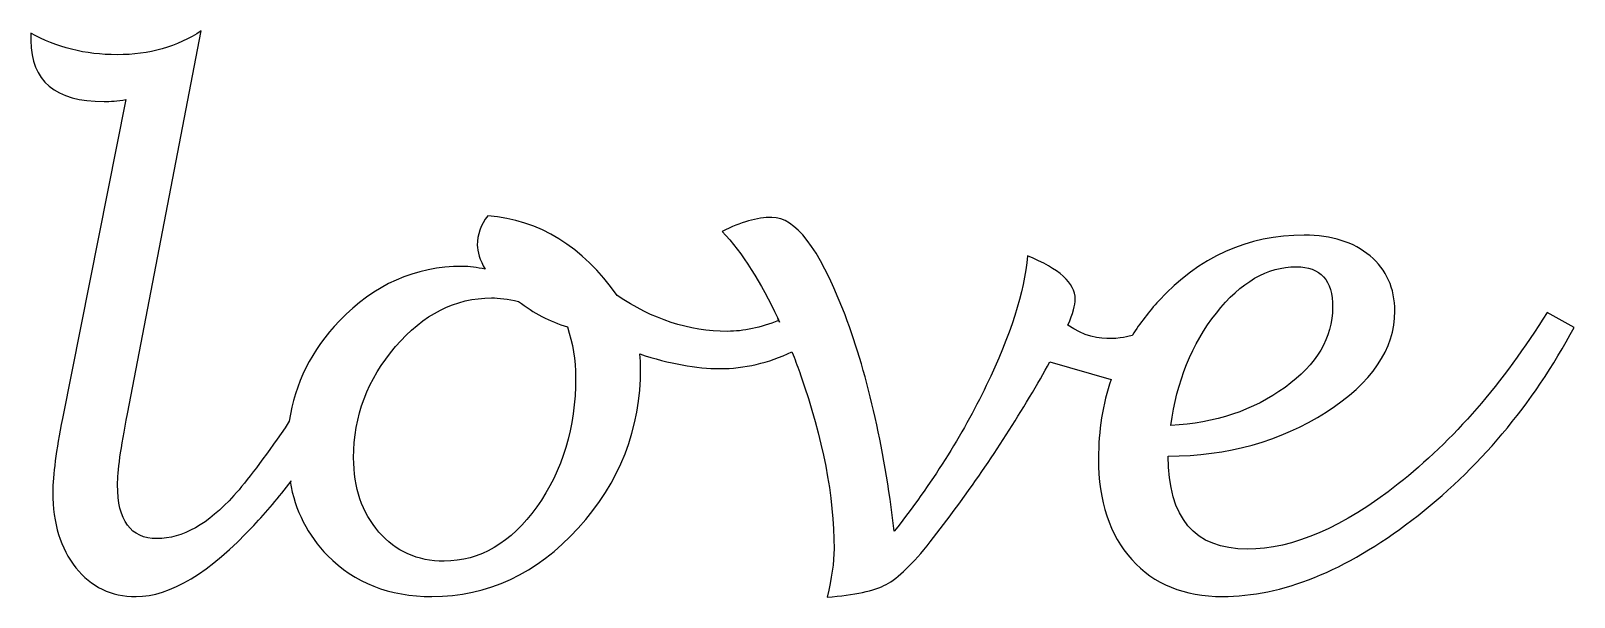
# Model space of a CAD drawing. Header units: centimetres. Extents: x -8.3 to 8.3, y -3 to 3.
import ezdxf

# ---------------------------------------------------------------- set-up
doc = ezdxf.new("R2010")
doc.units = ezdxf.units.CM
doc.header["$MEASUREMENT"] = 0
doc.layers.add('Camada 1', color=7, linetype='Continuous')

msp = doc.modelspace()

# ---------------------------------------------------------------- linework, layer by layer
at = {"layer": 'Camada 1'}
for points, knots in [([(-0.26604, -0.04616), (-0.44625, 0.34225), (-0.64527, 0.65393), (-0.8631, 0.88877), (-0.8631, 0.88877), (-0.66445, 0.98923), (-0.48633, 1.03948), (-0.3288, 1.03948), (-0.3288, 1.03948), (-0.07763, 1.03948), (0.1764, 0.7101), (0.43328, 0.05137), (0.43328, 0.05137), (0.69016, -0.60742), (0.87455, -1.40376), (0.98642, -2.33761), (0.98642, -2.33761), (1.38597, -1.83069), (1.71593, -1.30788), (1.97623, -0.76895), (1.97623, -0.76895), (2.23655, -0.23007), (2.38382, 0.23459), (2.41806, 0.62503), (2.41806, 0.62503), (2.76056, 0.48803), (2.93183, 0.33272), (2.93183, 0.15923), (2.93183, 0.15923), (2.93183, 0.0975), (2.90593, 0.00474), (2.8542, -0.11901), (2.8542, -0.11901), (3.17956, -0.36243), (3.54691, -0.22868), (3.54691, -0.22868), (3.54691, -0.22868), (3.62806, -0.09909), (3.72273, 0.0245), (3.83089, 0.14208), (3.83089, 0.14208), (4.26359, 0.61246), (4.78477, 0.84764), (5.39442, 0.84764), (5.39442, 0.84764), (5.68898, 0.84764), (5.92472, 0.77348), (6.10168, 0.6251), (6.10168, 0.6251), (6.27861, 0.47677), (6.36711, 0.27823), (6.36711, 0.02947), (6.36711, 0.02947), (6.36711, -0.37905), (6.12102, -0.74081), (5.62903, -1.0558), (5.62903, -1.0558), (5.13696, -1.37071), (4.57125, -1.52816), (3.93191, -1.52816), (3.93191, -1.52816), (3.93191, -2.19576), (4.21501, -2.52945), (4.78133, -2.52945), (4.78133, -2.52945), (5.27226, -2.52945), (5.81342, -2.29598), (6.40479, -1.82894), (6.40479, -1.82894), (6.99616, -1.3619), (7.52935, -0.74679), (8.00428, 0.01648), (8.00428, 0.01648), (8.00428, 0.01648), (8.2954, -0.14415), (8.2954, -0.14415), (8.2954, -0.14415), (7.84788, -0.97928), (7.2662, -1.67066), (6.55037, -2.2183), (6.55037, -2.2183), (5.83454, -2.76601), (5.1558, -3.03978), (4.51419, -3.03978), (4.51419, -3.03978), (4.10319, -3.03978), (3.77833, -2.90741), (3.53978, -2.64246), (3.53978, -2.64246), (3.30115, -2.37761), (3.18185, -2.01569), (3.18185, -1.55674), (3.18185, -1.55674), (3.18185, -1.25268), (3.22749, -0.96884), (3.31872, -0.70518), (3.31872, -0.70518), (3.31872, -0.70518), (2.65811, -0.51648), (2.65811, -0.51648), (2.65811, -0.51648), (2.59609, -0.63028), (2.52349, -0.75667), (2.44036, -0.89571), (2.44036, -0.89571), (2.1127, -1.44372), (1.75707, -1.96209), (1.37345, -2.45069), (1.37345, -2.45069), (1.18623, -2.68821), (1.02867, -2.84114), (0.90082, -2.90964), (0.90082, -2.90964), (0.77289, -2.97814), (0.56057, -3.02378), (0.26376, -3.04664), (0.26376, -3.04664), (0.31393, -2.84577), (0.33911, -2.6722), (0.33911, -2.52605), (0.33911, -2.52605), (0.33911, -1.96212), (0.21925, -1.33873), (-0.02051, -0.65597), (-0.02051, -0.65597), (-0.0466, -0.58162), (-0.07322, -0.50928), (-0.10031, -0.43885), (-0.10031, -0.43885), (-0.10031, -0.43885), (-0.11409, -0.40808), (-0.11409, -0.40808), (-0.11409, -0.40808), (-0.36746, -0.52767), (-0.62508, -0.58747), (-0.88704, -0.58747), (-0.88704, -0.58747), (-1.14051, -0.58747), (-1.42819, -0.53495), (-1.75016, -0.42991), (-1.75016, -0.42991), (-1.74331, -0.48471), (-1.73987, -0.53384), (-1.73987, -0.57718), (-1.73987, -0.57718), (-1.73987, -1.23705), (-1.96368, -1.81247), (-2.4112, -2.3034), (-2.4112, -2.3034), (-2.85874, -2.79436), (-3.38275, -3.03976), (-3.98327, -3.03976), (-3.98327, -3.03976), (-4.44222, -3.03976), (-4.81613, -2.89305), (-5.10497, -2.59965), (-5.10497, -2.59965), (-5.31947, -2.38184), (-5.45427, -2.11581), (-5.50952, -1.80164), (-5.50952, -1.80164), (-5.50952, -1.80164), (-5.4973, -1.79968), (-5.4973, -1.79968), (-5.4973, -1.79968), (-5.63065, -1.97309), (-5.76416, -2.13123), (-5.89788, -2.27424), (-5.89788, -2.27424), (-6.37516, -2.78459), (-6.79752, -3.03976), (-7.16513, -3.03976), (-7.16513, -3.03976), (-7.43228, -3.03976), (-7.64805, -2.93649), (-7.81246, -2.72977), (-7.81246, -2.72977), (-7.97685, -2.52313), (-8.05905, -2.25318), (-8.05905, -1.91977), (-8.05905, -1.91977), (-8.05905, -1.73258), (-8.02481, -1.46768), (-7.95631, -1.12517), (-7.95631, -1.12517), (-7.95631, -1.12517), (-7.27475, 2.30676), (-7.27475, 2.30676), (-7.27475, 2.30676), (-7.36381, 2.29305), (-7.44144, 2.28623), (-7.50766, 2.28623), (-7.50766, 2.28623), (-8.03286, 2.2862), (-8.2954, 2.50541), (-8.2954, 2.94382), (-8.2954, 2.94382), (-8.2954, 2.94382), (-8.2954, 3.02259), (-8.2954, 3.02259), (-8.2954, 3.02259), (-8.0214, 2.86728), (-7.71199, 2.78968), (-7.36722, 2.78968), (-7.36722, 2.78968), (-7.02249, 2.78967), (-6.72108, 2.87529), (-6.463, 3.04656), (-6.463, 3.04656), (-6.463, 3.04656), (-7.25763, -1.07375), (-7.25763, -1.07375), (-7.25763, -1.07375), (-7.32841, -1.44364), (-7.36381, -1.6983), (-7.36381, -1.83755), (-7.36381, -1.83755), (-7.36381, -2.22342), (-7.22223, -2.41638), (-6.9391, -2.41638), (-6.9391, -2.41638), (-6.6651, -2.41638), (-6.3894, -2.2617), (-6.11196, -1.95227), (-6.11196, -1.95227), (-5.97324, -1.79757), (-5.7902, -1.55545), (-5.56276, -1.22583), (-5.56276, -1.22583), (-5.56276, -1.22583), (-5.5168, -1.15296), (-5.5168, -1.15296), (-5.5168, -1.15296), (-5.45801, -0.74743), (-5.27849, -0.38765), (-4.97827, -0.07365), (-4.97827, -0.07365), (-4.60494, 0.3168), (-4.16483, 0.51203), (-3.65792, 0.51203), (-3.65792, 0.51203), (-3.58032, 0.51203), (-3.49814, 0.50176), (-3.41133, 0.48121), (-3.41133, 0.48121), (-3.4684, 0.58397), (-3.49695, 0.67073), (-3.49695, 0.74151), (-3.49695, 0.74151), (-3.49695, 0.8511), (-3.45927, 0.95609), (-3.38392, 1.0566), (-3.38392, 1.0566), (-2.82681, 1.01088), (-2.36326, 0.72553), (-1.99335, 0.20036), (-1.99335, 0.20036), (-1.61436, -0.05771), (-1.21928, -0.18667), (-0.80828, -0.18667), (-0.80828, -0.18667), (-0.6336, -0.18667), (-0.44964, -0.14809), (-0.25646, -0.07097), (-0.25646, -0.07097), (-0.25646, -0.07097), (-0.26604, -0.04616), (-0.26604, -0.04616)], [0, 0, 0, 0, 0.01470588, 0.01470588, 0.01470588, 0.01470588, 0.02941176, 0.02941176, 0.02941176, 0.02941176, 0.04411765, 0.04411765, 0.04411765, 0.04411765, 0.05882353, 0.05882353, 0.05882353, 0.05882353, 0.07352941, 0.07352941, 0.07352941, 0.07352941, 0.08823529, 0.08823529, 0.08823529, 0.08823529, 0.10294118, 0.10294118, 0.10294118, 0.10294118, 0.11764706, 0.11764706, 0.11764706, 0.11764706, 0.13235294, 0.13235294, 0.13235294, 0.13235294, 0.14705882, 0.14705882, 0.14705882, 0.14705882, 0.16176471, 0.16176471, 0.16176471, 0.16176471, 0.17647059, 0.17647059, 0.17647059, 0.17647059, 0.19117647, 0.19117647, 0.19117647, 0.19117647, 0.20588235, 0.20588235, 0.20588235, 0.20588235, 0.22058824, 0.22058824, 0.22058824, 0.22058824, 0.23529412, 0.23529412, 0.23529412, 0.23529412, 0.25, 0.25, 0.25, 0.25, 0.26470588, 0.26470588, 0.26470588, 0.26470588, 0.27941176, 0.27941176, 0.27941176, 0.27941176, 0.29411765, 0.29411765, 0.29411765, 0.29411765, 0.30882353, 0.30882353, 0.30882353, 0.30882353, 0.32352941, 0.32352941, 0.32352941, 0.32352941, 0.33823529, 0.33823529, 0.33823529, 0.33823529, 0.35294118, 0.35294118, 0.35294118, 0.35294118, 0.36764706, 0.36764706, 0.36764706, 0.36764706, 0.38235294, 0.38235294, 0.38235294, 0.38235294, 0.39705882, 0.39705882, 0.39705882, 0.39705882, 0.41176471, 0.41176471, 0.41176471, 0.41176471, 0.42647059, 0.42647059, 0.42647059, 0.42647059, 0.44117647, 0.44117647, 0.44117647, 0.44117647, 0.45588235, 0.45588235, 0.45588235, 0.45588235, 0.47058824, 0.47058824, 0.47058824, 0.47058824, 0.48529412, 0.48529412, 0.48529412, 0.48529412, 0.5, 0.5, 0.5, 0.5, 0.51470588, 0.51470588, 0.51470588, 0.51470588, 0.52941176, 0.52941176, 0.52941176, 0.52941176, 0.54411765, 0.54411765, 0.54411765, 0.54411765, 0.55882353, 0.55882353, 0.55882353, 0.55882353, 0.57352941, 0.57352941, 0.57352941, 0.57352941, 0.58823529, 0.58823529, 0.58823529, 0.58823529, 0.60294118, 0.60294118, 0.60294118, 0.60294118, 0.61764706, 0.61764706, 0.61764706, 0.61764706, 0.63235294, 0.63235294, 0.63235294, 0.63235294, 0.64705882, 0.64705882, 0.64705882, 0.64705882, 0.66176471, 0.66176471, 0.66176471, 0.66176471, 0.67647059, 0.67647059, 0.67647059, 0.67647059, 0.69117647, 0.69117647, 0.69117647, 0.69117647, 0.70588235, 0.70588235, 0.70588235, 0.70588235, 0.72058824, 0.72058824, 0.72058824, 0.72058824, 0.73529412, 0.73529412, 0.73529412, 0.73529412, 0.75, 0.75, 0.75, 0.75, 0.76470588, 0.76470588, 0.76470588, 0.76470588, 0.77941176, 0.77941176, 0.77941176, 0.77941176, 0.79411765, 0.79411765, 0.79411765, 0.79411765, 0.80882353, 0.80882353, 0.80882353, 0.80882353, 0.82352941, 0.82352941, 0.82352941, 0.82352941, 0.83823529, 0.83823529, 0.83823529, 0.83823529, 0.85294118, 0.85294118, 0.85294118, 0.85294118, 0.86764706, 0.86764706, 0.86764706, 0.86764706, 0.88235294, 0.88235294, 0.88235294, 0.88235294, 0.89705882, 0.89705882, 0.89705882, 0.89705882, 0.91176471, 0.91176471, 0.91176471, 0.91176471, 0.92647059, 0.92647059, 0.92647059, 0.92647059, 0.94117647, 0.94117647, 0.94117647, 0.94117647, 0.95588235, 0.95588235, 0.95588235, 0.95588235, 0.97058824, 0.97058824, 0.97058824, 0.97058824, 1, 1, 1, 1]), ([(3.95933, -1.19929), (4.43653, -1.17426), (4.84584, -1.03766), (5.18718, -0.78942), (5.18718, -0.78942), (5.52849, -0.54121), (5.69925, -0.25425), (5.69925, 0.0714), (5.69925, 0.0714), (5.69925, 0.36281), (5.5691, 0.5086), (5.30878, 0.5086), (5.30878, 0.5086), (4.99826, 0.5086), (4.71164, 0.34234), (4.4491, 0.00989), (4.4491, 0.00989), (4.18653, -0.32257), (4.0232, -0.72569), (3.95933, -1.19929)], [0, 0, 0, 0, 0.16666667, 0.16666667, 0.16666667, 0.16666667, 0.33333333, 0.33333333, 0.33333333, 0.33333333, 0.5, 0.5, 0.5, 0.5, 0.66666667, 0.66666667, 0.66666667, 0.66666667, 1, 1, 1, 1]), ([(-2.52764, -0.13871), (-2.71721, -0.08167), (-2.89189, 0.00969), (-3.05167, 0.13529), (-3.05167, 0.13529), (-3.16811, 0.16003), (-3.26522, 0.1726), (-3.34279, 0.17297), (-3.34279, 0.17297), (-3.73101, 0.1726), (-4.07513, -0.00218), (-4.37517, -0.35133), (-4.37517, -0.35133), (-4.67529, -0.7005), (-4.82552, -1.09888), (-4.82583, -1.54637), (-4.82583, -1.54637), (-4.82551, -1.87059), (-4.73465, -2.13713), (-4.55326, -2.34584), (-4.55326, -2.34584), (-4.37197, -2.55462), (-4.1386, -2.65916), (-3.85312, -2.6595), (-3.85312, -2.6595), (-3.46728, -2.65913), (-3.13509, -2.4644), (-2.85673, -2.07525), (-2.85673, -2.07525), (-2.57831, -1.68615), (-2.43898, -1.22215), (-2.43861, -0.68325), (-2.43861, -0.68325), (-2.43898, -0.49611), (-2.46867, -0.31458), (-2.52764, -0.13871)], [0, 0, 0, 0, 0.1, 0.1, 0.1, 0.1, 0.2, 0.2, 0.2, 0.2, 0.3, 0.3, 0.3, 0.3, 0.4, 0.4, 0.4, 0.4, 0.5, 0.5, 0.5, 0.5, 0.6, 0.6, 0.6, 0.6, 0.7, 0.7, 0.7, 0.7, 0.8, 0.8, 0.8, 0.8, 1, 1, 1, 1]), ([(-0.26604, -0.04616), (-0.25977, -0.05971), (-0.25347, -0.07336), (-0.24725, -0.08712), (-0.24725, -0.08712), (-0.24725, -0.08712), (-0.26604, -0.04616), (-0.26604, -0.04616)], [0, 0, 0, 0, 0.33333333, 0.33333333, 0.33333333, 0.33333333, 1, 1, 1, 1])]:
    msp.add_open_spline(points, degree=3, knots=knots, dxfattribs=at)

doc.saveas('drawing.dxf')
